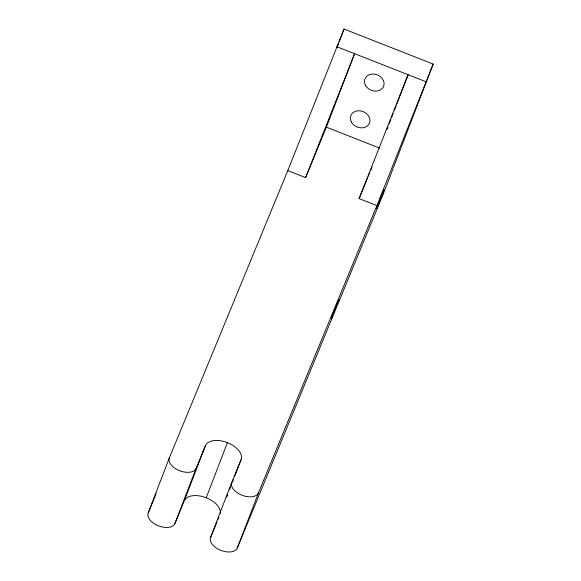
<?xml version="1.0" encoding="UTF-8"?>
<svg xmlns="http://www.w3.org/2000/svg" width="581" height="581" viewBox="0 0 581 581"><rect width="100%" height="100%" fill="white"/><g stroke="black" fill="none" stroke-linecap="round" stroke-linejoin="round"><path stroke-width="0.87" d="M203.815 449.636L202.754 452.192M148.184 513.008L169.347 457.886L287.791 170.589L344.054 29.05L433.165 64.07L383.794 192.681L237.295 548.028A14.365 8.178 21 0 1 220.809 550.338A14.365 8.178 21 0 1 210.562 537.519L231.717 482.404L241.071 459.724A19.151 10.901 21 0 0 227.403 442.635A19.151 10.901 21 0 0 205.427 445.714L196.08 468.395L174.917 523.517A14.365 8.178 21 0 1 158.439 525.82A14.365 8.178 21 0 1 148.184 513.008L156.136 493.734M336.907 47.664L338.534 43.437M339.188 41.745L344.054 29.05M305.613 177.59L326.391 127.188L354.606 53.699L305.613 177.59L287.791 170.589M174.917 523.517L184.271 500.829L205.427 445.714M206.248 497.757L227.403 442.635M226.648 497.3L227.607 494.794M229.531 489.79L230.49 487.285M232.415 482.274L233.38 479.768M234.659 476.427L241.071 459.724M386.99 129.614L387.963 127.079M389.263 123.702L390.882 119.475M391.536 117.79L393.155 113.564M394.448 110.187L396.075 105.96M396.721 104.275L408.073 74.709L359.08 198.6L376.902 205.609L433.165 64.07M237.295 548.028L258.451 492.913L376.902 205.609M210.562 537.519L216.909 522.13M217.911 519.704L218.914 517.272M359.08 198.6L367.599 177.946M368.274 176.297L369.639 172.985M370.663 170.509L372.022 167.205M336.784 46.691L425.895 81.71M326.391 127.188L379.858 148.199M196.08 468.395A14.365 8.178 21 0 1 179.594 470.704A14.365 8.178 21 0 1 169.347 457.886M258.451 492.913A14.365 8.178 21 0 1 241.972 495.215A14.365 8.178 21 0 1 231.717 482.404M184.271 500.829A19.151 10.901 21 0 1 205.071 497.321A19.151 10.901 21 0 1 220.301 513.466M331.511 317.974L338.81 299.447L331.511 317.974M376.713 208.347L384.005 189.813L376.713 208.347M365.572 85.429A10.051 8.265 22.4 0 0 382.552 88.123A10.051 8.265 22.4 0 0 374.723 74.172A10.051 8.265 22.4 0 0 365.572 85.429M351.469 122.177A10.051 8.265 22.4 0 0 368.448 124.871A10.051 8.265 22.4 0 0 360.619 110.913A10.051 8.265 22.4 0 0 351.469 122.177"/></g></svg>
